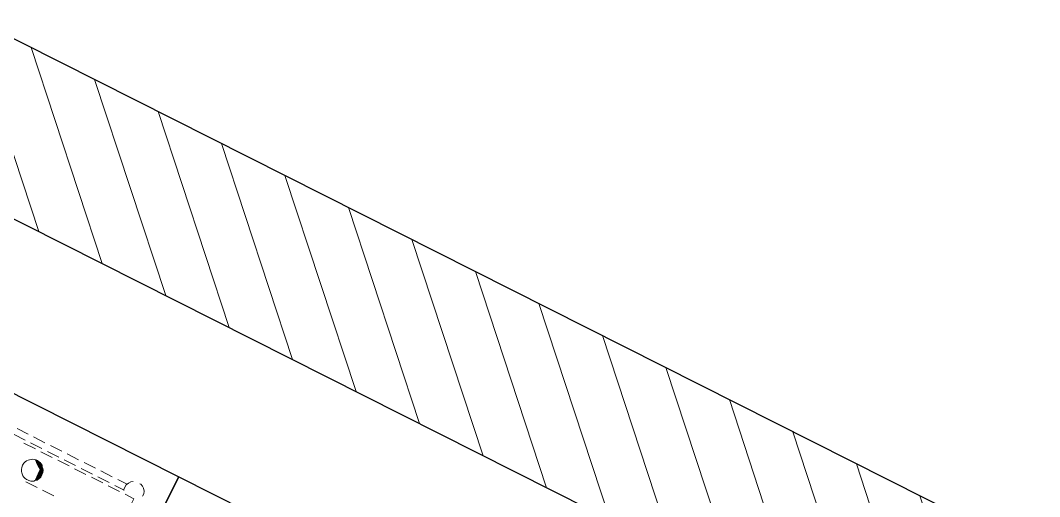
# Model space of a CAD drawing. Header units: metres. Extents: x 0 to 547597, y 0 to 1844684.
# Drawn here: x 543402.433 to 543403.7, y 1844526.371 to 1844526.963 of the extents above; entities that cross this region are included whole.
import ezdxf

# ---------------------------------------------------------------- set-up
doc = ezdxf.new("R2010")
doc.units = ezdxf.units.M
doc.layers.add('5_Thep', color=4, linetype='Continuous')
doc.layers.add('TB220kVhientai', color=7, linetype='Continuous')
doc.layers.add('A-Hatch', color=8, linetype='Continuous', lineweight=5)
doc.layers.add('A-Wall', color=3, linetype='Continuous', lineweight=30)

# ---------------------------------------------------------------- blocks, each defined once
blk = doc.blocks.new('A$C445369CA')
at = {"layer": 'A-Hatch'}
h = blk.add_hatch(dxfattribs=at)
h.set_pattern_fill('ANSI31', color=256, scale=500, angle=180)
h.set_pattern_definition([(225, (46947.50488503976, -3533.258691576077), (44.19417382415921, -44.19417382415923), [])])
h.paths.add_polyline_path([(26600.00000000047, -7499.999999998487), (26800.00000000047, -7499.999999998487), (26800.00000000047, -2299.999999999069), (26600.00000000047, -2299.999999999069)])
at = {"layer": 'A-Hatch', "linetype": 'Continuous'}
for points in [[(27055.50581287546, -4962.859359670314), (27056.09247954213, -4961.686026336974), (27056.09247954213, -4954.059359670267)], [(27055.50581287546, -4962.859359670314), (27055.50581287546, -4956.406026337063), (27056.09247954213, -4954.059359670267)], [(27056.09247954213, -4961.686026336974), (27057.85247954191, -4959.926026336965), (27057.85247954191, -4951.126026337035)], [(27056.09247954213, -4961.686026336974), (27056.09247954213, -4954.059359670267), (27057.85247954191, -4951.126026337035)], [(27057.85247954191, -4959.926026336965), (27060.19914620859, -4956.992693003733), (27060.19914620859, -4949.366026337026)], [(27057.85247954191, -4959.926026336965), (27057.85247954191, -4951.126026337035), (27060.19914620859, -4949.366026337026)], [(27060.19914620859, -4956.992693003733), (27062.54581287527, -4953.472693003714), (27062.54581287527, -4947.606026337016)], [(27060.19914620859, -4956.992693003733), (27060.19914620859, -4949.366026337026), (27062.54581287527, -4947.606026337016)], [(27062.54581287527, -4953.472693003714), (27064.30581287551, -4951.126026337035), (27064.30581287551, -4947.019359670347)], [(27062.54581287527, -4953.472693003714), (27062.54581287527, -4947.606026337016), (27064.30581287551, -4947.019359670347)], [(27064.30581287551, -4951.126026337035), (27065.47914620885, -4951.126026337035), (27065.47914620885, -4946.432693003677)], [(27064.30581287551, -4951.126026337035), (27064.30581287551, -4947.019359670347), (27065.47914620885, -4946.432693003677)], [(27065.47914620885, -4951.126026337035), (27068.41247954196, -4951.126026337035), (27068.41247954196, -4946.432693003677)], [(27065.47914620885, -4951.126026337035), (27065.47914620885, -4946.432693003677), (27068.41247954196, -4946.432693003677)], [(27068.41247954196, -4951.126026337035), (27071.34581287531, -4951.126026337035), (27071.34581287531, -4946.432693003677)], [(27068.41247954196, -4951.126026337035), (27068.41247954196, -4946.432693003677), (27071.34581287531, -4946.432693003677)], [(27071.34581287531, -4951.126026337035), (27071.34581287531, -4946.432693003677), (27073.69247954199, -4947.606026337016)], [(27071.34581287531, -4951.126026337035), (27073.69247954199, -4950.539359670249), (27073.69247954199, -4947.606026337016)], [(27073.69247954199, -4950.539359670249), (27073.69247954199, -4947.606026337016), (27076.03914620867, -4948.77935967024)], [(27073.69247954199, -4950.539359670249), (27076.03914620867, -4950.539359670249), (27076.03914620867, -4948.77935967024)], [(27076.03914620867, -4950.539359670249), (27076.03914620867, -4948.77935967024), (27078.38581287535, -4950.539359670249)], [(27054.91914620879, -4959.926026336965), (27055.50581287546, -4962.272693003761), (27055.50581287546, -4956.992693003733)]]:
    blk.add_hatch(color=256, dxfattribs=at).paths.add_polyline_path(points)
for points in [[(27409.85247954191, -4793.312693003681), (26993.9058128756, -4793.312693003681), (26993.9058128756, -4044.139359670226), (27409.85247954191, -4044.139359670226), (27409.85247954191, -4793.312693003681)], [(27409.85247954191, -5542.486026337021), (26993.9058128756, -5542.486026337021), (26993.9058128756, -4793.312693003681), (27409.85247954191, -4793.312693003681), (27409.85247954191, -5542.486026337021)]]:
    blk.add_lwpolyline(points)
for points in [[(27035.55914620869, -4822.646026337054), (27032.03914620867, -4822.646026337054), (27029.10581287555, -4823.819359670277), (27026.17247954197, -4826.166026336956), (27024.41247954196, -4828.512693003751), (27023.23914620862, -4831.446026336984), (27023.23914620862, -4832.619359670323)], [(27060.19914620859, -4830.859359670314), (27043.1858128754, -4830.859359670314), (27043.1858128754, -4843.179359670263)], [(27024.41247954196, -4841.419359670253), (27026.17247954197, -4843.766026336933), (27029.10581287555, -4845.526026336942), (27032.03914620867, -4847.286026336951), (27035.55914620869, -4847.286026336951), (27038.49247954204, -4847.286026336951), (27039.66581287538, -4846.699359670281)], [(27030.86581287556, -4846.699359670281), (27030.86581287556, -4859.606026337016)], [(27039.07914620871, -4846.699359670281), (27039.07914620871, -4859.606026337016)], [(27043.1858128754, -4850.80602633697), (27043.1858128754, -4866.646026337054)], [(27030.86581287556, -4867.232693003723), (27030.86581287556, -4883.072693003691)], [(27039.07914620871, -4867.232693003723), (27039.07914620871, -4883.072693003691)], [(27043.1858128754, -4874.272693003761), (27043.1858128754, -4890.112693003728)], [(27030.86581287556, -4890.699359670281), (27030.86581287556, -4906.539359670249)], [(27039.07914620871, -4890.699359670281), (27039.07914620871, -4906.539359670249)], [(27043.1858128754, -4897.739359670319), (27043.1858128754, -4913.579359670286)], [(27030.86581287556, -4914.166026336956), (27030.86581287556, -4930.00602633704)], [(27039.07914620871, -4914.166026336956), (27039.07914620871, -4930.00602633704)], [(27043.1858128754, -4921.206026336993), (27043.1858128754, -4937.04602633696)], [(27084.83914620872, -4937.04602633696), (27084.83914620872, -4921.206026336993)], [(27030.86581287556, -4937.632693003747), (27030.86581287556, -4953.472693003714)], [(27039.07914620871, -4937.632693003747), (27039.07914620871, -4953.472693003714)], [(27043.1858128754, -4944.672693003668), (27043.1858128754, -4960.512693003751)], [(27068.41247954196, -4946.432693003677), (27065.47914620885, -4946.432693003677), (27062.54581287527, -4947.606026337016), (27060.78581287549, -4948.77935967024), (27059.02581287548, -4950.539359670249), (27057.26581287547, -4951.712693003705), (27056.6791462088, -4953.472693003714), (27055.50581287546, -4955.232693003723), (27055.50581287546, -4957.579359670286), (27054.91914620879, -4959.339359670295), (27054.91914620879, -4961.099359670305), (27055.50581287546, -4963.446026336984), (27056.09247954213, -4965.206026336993), (27057.26581287547, -4966.966026337002), (27058.43914620881, -4968.726026337012), (27059.61247954192, -4969.899359670235), (27061.37247954193, -4971.072693003691), (27063.13247954217, -4972.24602633703), (27065.47914620885, -4972.8326930037), (27068.41247954196, -4973.419359670253), (27071.34581287531, -4972.8326930037), (27073.69247954199, -4972.24602633703), (27076.03914620867, -4971.072693003691), (27077.21247954201, -4969.899359670235), (27078.97247954202, -4968.139359670226), (27080.14581287536, -4966.966026337002), (27080.73247954203, -4965.206026336993), (27081.3191462087, -4963.446026336984), (27081.9058128756, -4961.099359670305), (27081.9058128756, -4959.339359670295), (27081.9058128756, -4957.579359670286), (27081.3191462087, -4955.232693003723), (27080.73247954203, -4953.472693003714), (27079.55914620869, -4951.712693003705), (27077.79914620868, -4950.539359670249), (27076.62581287534, -4948.77935967024), (27074.27914620866, -4947.606026337016), (27071.34581287531, -4946.432693003677), (27068.41247954196, -4946.432693003677)], [(27064.30581287551, -4951.126026337035), (27078.38581287535, -4950.539359670249)], [(27084.83914620872, -4960.512693003751), (27084.83914620872, -4944.672693003668)], [(27030.86581287556, -4961.099359670305), (27030.86581287556, -4976.939359670272)], [(27039.07914620871, -4961.099359670305), (27039.07914620871, -4976.939359670272)], [(27043.1858128754, -4968.139359670226), (27043.1858128754, -4983.979359670309)], [(27030.86581287556, -4984.566026336979), (27030.86581287556, -4999.819359670277)], [(27039.07914620871, -4984.566026336979), (27039.07914620871, -4999.819359670277)]]:
    blk.add_lwpolyline(points, dxfattribs=at)
at = {"layer": 'A-Wall'}
blk.add_lwpolyline([(26600.00000000047, -7199.999999998487), (26800.00000000047, -7199.999999998487), (26800.00000000047, -2799.999999999069), (26600.00000000047, -2799.999999999069)], close=True, dxfattribs=at)
blk = doc.blocks.new('mb moiTQK')
at = {"layer": 'TB220kVhientai', "xscale": 0.001, "yscale": 0.001, "zscale": 0.001}
blk.add_blockref('A$C445369CA', (-50.40002259510958, -99.99978578448788), dxfattribs=at)
blk = doc.blocks.new('ACAD-DinhViTuyenDz220kV')
blk.add_circle((543470.1879325404, 1844560.069577824), 117.5514489013003)
at = {"layer": '5_Thep', "rotation": 243.2403583287449}
blk.add_blockref('mb moiTQK', (543485.661, 1844458.313), dxfattribs=at)

msp = doc.modelspace()

# ---------------------------------------------------------------- block references
msp.add_blockref('ACAD-DinhViTuyenDz220kV', (0, 0))

doc.saveas('drawing.dxf')
